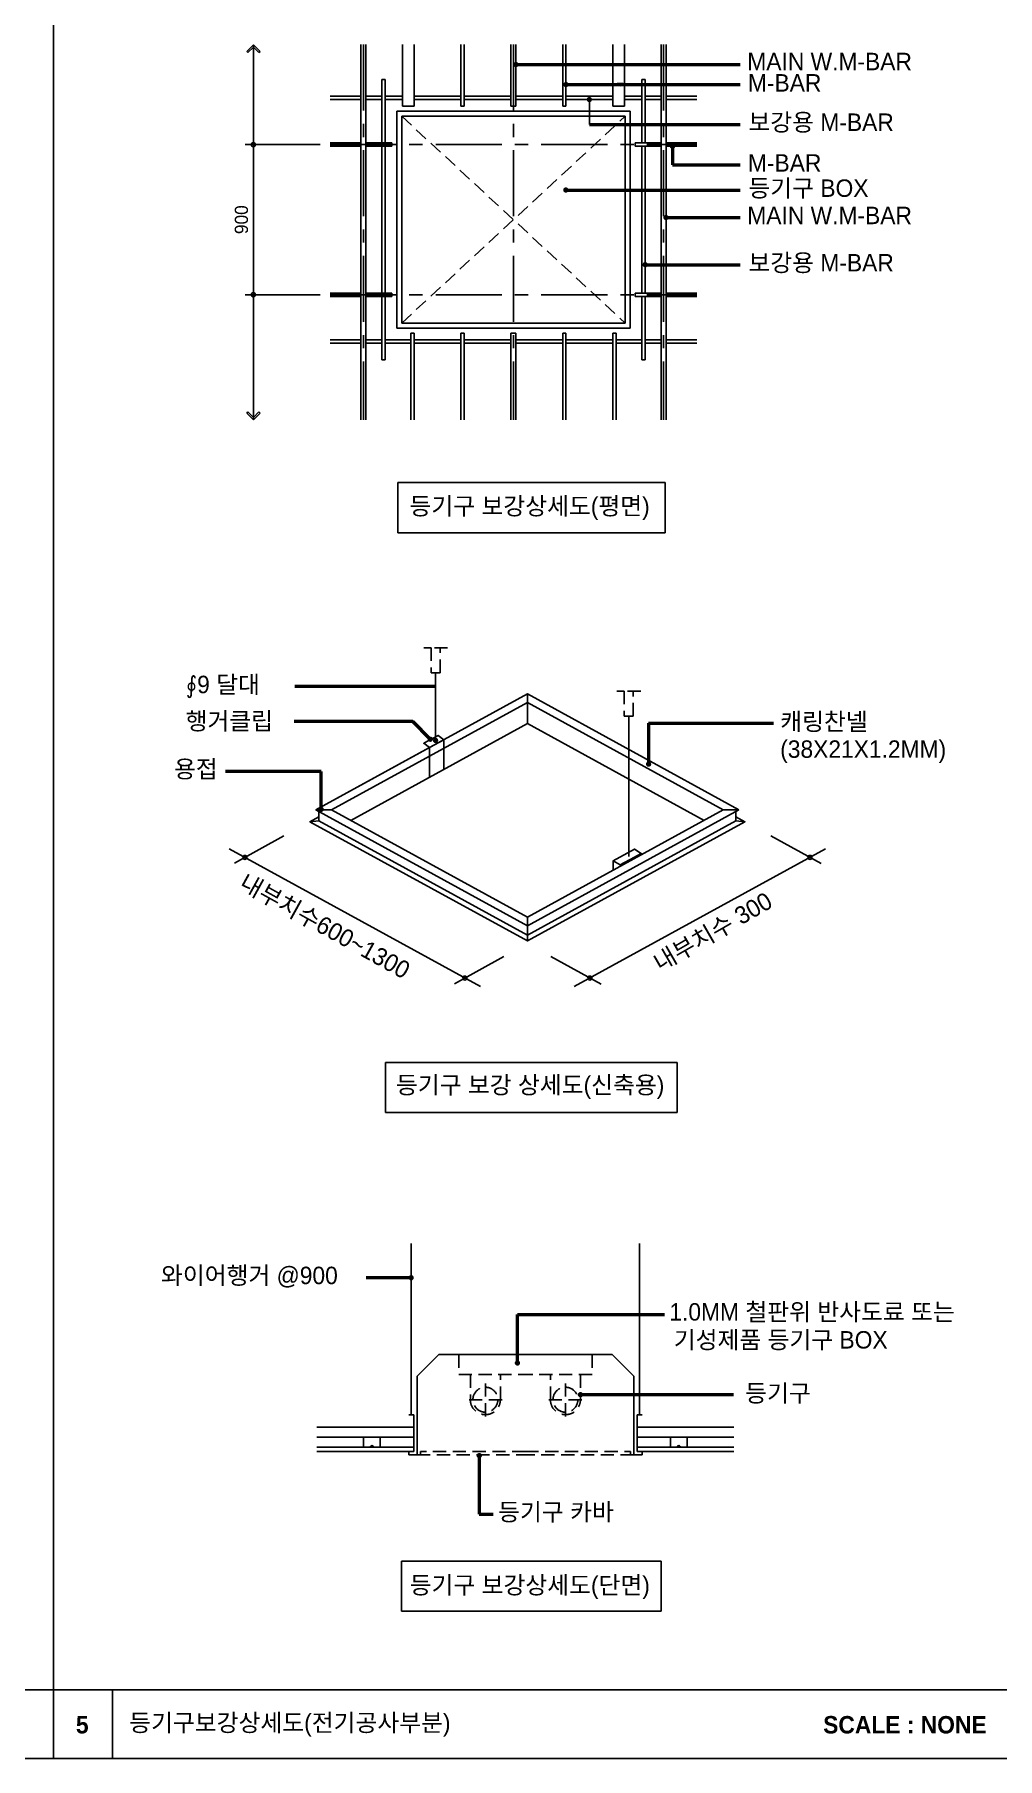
# Model space of a CAD drawing. Header units: millimetres. Extents: x 34525826 to 34533676, y -18662964 to -18657514.
# Drawn here: x 34527600 to 34529423, y -18662964 to -18659700 of the extents above; entities that cross this region are included whole.
import ezdxf
from ezdxf.enums import TextEntityAlignment as Align

# ---------------------------------------------------------------- set-up
doc = ezdxf.new("R2010")
doc.units = ezdxf.units.MM
doc.header["$LTSCALE"] = 100
doc.header["$MEASUREMENT"] = 0
doc.linetypes.add('CENTER', pattern=[2, 1.25, -0.25, 0.25, -0.25])
doc.linetypes.add('HIDDEN', pattern=[0.375, 0.25, -0.125])
doc.layers.get('DEFPOINTS').update_dxf_attribs({"color": 124})
for name, color, linetype in [('3', 3, 'Continuous'), ('3TEX', 3, 'Continuous'), ('7', 3, 'Continuous'), ('7DIM', 9, 'Continuous'), ('9', 9, 'Continuous'), ('CENT', 1, 'CENTER'), ('DIM', 7, 'Continuous'), ('ELE1', 3, 'Continuous'), ('HIDL', 1, 'HIDDEN'), ('MISC', 6, 'Continuous'), ('SY', 1, 'Continuous'), ('TEX', 3, 'Continuous')]:
    doc.layers.add(name, color=color, linetype=linetype)
doc.styles.add('1', font='')
doc.styles.add('나눔고딕', font='')
doc.styles.get('1').set_extended_font_data('Dotum')
doc.styles.get('나눔고딕').set_extended_font_data('Dotum')
doc.dimstyles.new('DIM1', dxfattribs={"dimtxt": 3.5, "dimasz": 0.8, "dimexe": 1, "dimexo": 3, "dimgap": 1, "dimtad": 1, "dimdec": 0, "dimzin": 1, "dimlunit": 6, "dimtxsty": '나눔고딕', "dimblk": 'DIMDOT', "dimcen": 1, "dimclrd": 256, "dimclre": 256, "dimclrt": 3, "dimadec": 0, "dimazin": 0, "dimtfac": 1, "dimtdec": 0, "dimtix": 1, "dimtmove": 2, "dimatfit": 3, "dimldrblk": 'DIMDOT', "dimfxl": 0, "dimtolj": 1, "dimarcsym": 0})

# ---------------------------------------------------------------- blocks, each defined once
blk = doc.blocks.new('DIMDOT')
blk.add_line((-2, 0), (2, 0))
blk.add_circle((0, 0), 0.5)
blk = doc.blocks.new('*D2')
at = {"layer": '7DIM', "lineweight": -2}
for p, q in [((34528110.4, -18659908.9), (34528004.1, -18659908.9)), ((34528014.1, -18660185), (34528014.1, -18659916.9)), ((34528110.4, -18660193), (34528004.1, -18660193))]:
    blk.add_line(p, q, dxfattribs=at)
at = {"layer": 'DEFPOINTS', "color": 0}
for p in [(34528014.1, -18659908.9), (34528140.4, -18659908.9), (34528140.4, -18660193)]:
    blk.add_point(p, dxfattribs=at)
at = {"layer": '7DIM', "lineweight": -2, "xscale": 8, "yscale": 8, "zscale": 8}
for p, rotation in [((34528014.1, -18659908.9), 90), ((34528014.1, -18660193), 270)]:
    blk.add_blockref('DIMDOT', p, dxfattribs=dict(at, rotation=rotation))
at = {"layer": '7DIM', "color": 3, "insert": (34527991.6, -18660050.9), "char_height": 25, "attachment_point": 5, "rotation": 90, "style": '나눔고딕'}
blk.add_mtext('\\A1;900', dxfattribs=at)

msp = doc.modelspace()

# ---------------------------------------------------------------- linework, layer by layer
at = {"layer": '3', "linetype": 'Continuous'}
for p, q in [((34528324, -18662240.4), (34528365, -18662199.3)), ((34528365, -18662199.3), (34528529.2, -18662199.3)), ((34528693.4, -18662199.3), (34528529.2, -18662199.3)), ((34528734.4, -18662240.4), (34528693.4, -18662199.3)), ((34528324, -18662388.8), (34528324, -18662240.4)), ((34528734.4, -18662388.8), (34528734.4, -18662240.4)), ((34528308.2, -18662313), (34528317.7, -18662313)), ((34528317.7, -18662313), (34528317.7, -18662382.5)), ((34528740.7, -18662313), (34528740.7, -18662382.5)), ((34528750.2, -18662313), (34528740.7, -18662313)), ((34528238.7, -18662355.6), (34528222.9, -18662355.6)), ((34528222.9, -18662355.6), (34528222.9, -18662374.6)), ((34528254.5, -18662355.6), (34528238.7, -18662355.6)), ((34528254.5, -18662374.6), (34528254.5, -18662355.6)), ((34528803.9, -18662355.6), (34528819.6, -18662355.6)), ((34528803.9, -18662374.6), (34528803.9, -18662355.6)), ((34528819.6, -18662355.6), (34528835.4, -18662355.6)), ((34528835.4, -18662355.6), (34528835.4, -18662374.6)), ((34528222.9, -18662374.6), (34528235.6, -18662374.6)), ((34528241.9, -18662374.6), (34528254.5, -18662374.6)), ((34528308.2, -18662382.5), (34528308.2, -18662388.8)), ((34528317.7, -18662382.5), (34528308.2, -18662382.5)), ((34528308.2, -18662388.8), (34528324, -18662388.8)), ((34528330.3, -18662388.8), (34528324, -18662388.8)), ((34528330.3, -18662382.5), (34528330.3, -18662388.8)), ((34528728.1, -18662382.5), (34528728.1, -18662388.8)), ((34528728.1, -18662388.8), (34528734.4, -18662388.8)), ((34528750.2, -18662388.8), (34528734.4, -18662388.8)), ((34528740.7, -18662382.5), (34528750.2, -18662382.5)), ((34528750.2, -18662382.5), (34528750.2, -18662388.8)), ((34528816.5, -18662374.6), (34528803.9, -18662374.6)), ((34528835.4, -18662374.6), (34528822.8, -18662374.6))]:
    msp.add_line(p, q, dxfattribs=at)
for centre in [(34528238.7, -18662374.6), (34528819.6, -18662374.6)]:
    msp.add_ellipse(centre, major_axis=(2.23, 2.23), ratio=1, start_param=5.497787, end_param=8.63938, dxfattribs=at)
at = {"layer": '7'}
for p, q in [((34528014.1, -18659719.8), (34528001.5, -18659732.4)), ((34528001.5, -18659732.4), (34528003.7, -18659734.6)), ((34528003.7, -18659734.6), (34528014.1, -18659724.2)), ((34528026.8, -18659732.4), (34528014.1, -18659719.8)), ((34528014.1, -18659724.2), (34528024.5, -18659734.6)), ((34528024.5, -18659734.6), (34528026.8, -18659732.4)), ((34528217.8, -18659719.4), (34528217.8, -18660429.8)), ((34528227.2, -18659719.4), (34528227.2, -18660429.8)), ((34528786.1, -18659719.4), (34528786.1, -18660429.8)), ((34528795.5, -18659719.4), (34528795.5, -18660429.8)), ((34528285.7, -18659845.7), (34528285.7, -18660256.2)), ((34528727.7, -18659845.7), (34528285.7, -18659845.7)), ((34528650.3, -18659823.6), (34528650.3, -18659871)), ((34528727.7, -18660256.2), (34528727.7, -18659845.7)), ((34528295.1, -18659855.2), (34528295.1, -18660246.7)), ((34528718.2, -18659855.2), (34528295.1, -18659855.2)), ((34528718.2, -18660246.7), (34528718.2, -18659855.2)), ((34528140.4, -18659908.9), (34527998.3, -18659908.9)), ((34528140.4, -18660193), (34527998.3, -18660193)), ((34528285.7, -18660256.2), (34528727.7, -18660256.2)), ((34528295.1, -18660246.7), (34528718.2, -18660246.7)), ((34528001.5, -18660417.2), (34528003.7, -18660414.9)), ((34528014.1, -18660429.8), (34528001.5, -18660417.2)), ((34528003.7, -18660414.9), (34528014.1, -18660425.3)), ((34528014.1, -18660425.3), (34528024.5, -18660414.9)), ((34528026.8, -18660417.2), (34528014.1, -18660429.8)), ((34528024.5, -18660414.9), (34528026.8, -18660417.2)), ((34528359.1, -18661036.7), (34528359.1, -18660908.6)), ((34528724.8, -18661256.4), (34528724.8, -18660990.8)), ((34528312.9, -18662313), (34528312.9, -18661988.9)), ((34528745.4, -18662313), (34528745.4, -18661988.9)), ((34528134.5, -18662374.6), (34528317.7, -18662374.6)), ((34528134.5, -18662382.5), (34528317.7, -18662382.5)), ((34528923.8, -18662374.6), (34528740.7, -18662374.6)), ((34528923.8, -18662382.5), (34528740.7, -18662382.5))]:
    msp.add_line(p, q, dxfattribs=at)
for centre, start_param, end_param in [((34528708.7, -18659816.3), 0.3318, 1.238996), ((34528708.7, -18659774.2), 3.473393, 4.380589)]:
    msp.add_ellipse(centre, major_axis=(16.6, 16.6), ratio=1, start_param=start_param, end_param=end_param, dxfattribs=at)
at = {"layer": '7DIM'}
msp.add_line((34528014.1, -18659719.8), (34528014.1, -18660429.8), dxfattribs=at)
at = {"layer": '9'}
for p, q in [((34527635.6, -18662963.9), (34527635.6, -18657513.9)), ((34528287.4, -18660548.6), (34528287.4, -18660643.4)), ((34528793.8, -18660548.6), (34528287.4, -18660548.6)), ((34528793.8, -18660548.6), (34528793.8, -18660643.4)), ((34528287.4, -18660643.4), (34528793.8, -18660643.4)), ((34528264.5, -18661646.4), (34528264.5, -18661741.1)), ((34528816.8, -18661646.4), (34528264.5, -18661646.4)), ((34528816.8, -18661646.4), (34528816.8, -18661741.1)), ((34528264.5, -18661741.1), (34528816.8, -18661741.1)), ((34528294.9, -18662590.5), (34528294.9, -18662685.2)), ((34528786.3, -18662590.5), (34528294.9, -18662590.5)), ((34528786.3, -18662590.5), (34528786.3, -18662685.2)), ((34528294.9, -18662685.2), (34528786.3, -18662685.2)), ((34533065.6, -18662833.9), (34525825.6, -18662833.9)), ((34527747.6, -18662963.9), (34527747.6, -18662833.9)), ((34525825.6, -18662963.9), (34533065.6, -18662963.9))]:
    msp.add_line(p, q, dxfattribs=at)
at = {"layer": 'CENT'}
for p, q in [((34528222.5, -18659719.4), (34528222.5, -18660429.8)), ((34528506.7, -18659719.4), (34528506.7, -18660429.8)), ((34528790.8, -18659719.4), (34528790.8, -18660429.8)), ((34528159.4, -18659908.9), (34528853.9, -18659908.9)), ((34528159.4, -18660193), (34528853.9, -18660193))]:
    msp.add_line(p, q, dxfattribs=at)
at = {"layer": 'DIM'}
for p, q in [((34528071.9, -18661217.5), (34527978.3, -18661268.7)), ((34528994.1, -18661217.5), (34529089.4, -18661269.7)), ((34528444.3, -18661502.6), (34527968.4, -18661241.8)), ((34528621.7, -18661502.6), (34529097.6, -18661241.8)), ((34528395.1, -18661497.2), (34528488.6, -18661445.9)), ((34528672.7, -18661498.1), (34528577.4, -18661445.9))]:
    msp.add_line(p, q, dxfattribs=at)
for centre in [(34527998, -18661258), (34529068, -18661258), (34528414.7, -18661486.4), (34528651.3, -18661486.4)]:
    msp.add_circle(centre, 3.79, dxfattribs=at)
at = {"layer": 'ELE1'}
for p, q in [((34528296.7, -18659719.4), (34528296.7, -18659836.3)), ((34528318.8, -18659836.3), (34528318.8, -18659719.4)), ((34528407.2, -18659719.4), (34528407.2, -18659836.3)), ((34528413.5, -18659836.3), (34528413.5, -18659719.4)), ((34528501.9, -18659719.4), (34528501.9, -18659836.3)), ((34528511.4, -18659836.3), (34528511.4, -18659719.4)), ((34528599.8, -18659836.3), (34528599.8, -18659719.4)), ((34528606.1, -18659719.4), (34528606.1, -18659836.3)), ((34528694.5, -18659836.3), (34528694.5, -18659719.4)), ((34528716.6, -18659719.4), (34528716.6, -18659836.3)), ((34528257.2, -18659785.7), (34528263.6, -18659785.7)), ((34528257.2, -18659905.7), (34528257.2, -18659785.7)), ((34528263.6, -18659785.7), (34528263.6, -18659905.7)), ((34528756.1, -18659785.7), (34528749.8, -18659785.7)), ((34528749.8, -18659785.7), (34528749.8, -18659905.7)), ((34528756.1, -18659905.7), (34528756.1, -18659785.7)), ((34528159.4, -18659817.3), (34528217.8, -18659817.3)), ((34528159.4, -18659823.6), (34528217.8, -18659823.6)), ((34528227.2, -18659817.3), (34528257.2, -18659817.3)), ((34528227.2, -18659823.6), (34528257.2, -18659823.6)), ((34528263.6, -18659817.3), (34528296.7, -18659817.3)), ((34528263.6, -18659823.6), (34528296.7, -18659823.6)), ((34528296.7, -18659836.3), (34528318.8, -18659836.3)), ((34528318.8, -18659817.3), (34528407.2, -18659817.3)), ((34528318.8, -18659823.6), (34528407.2, -18659823.6)), ((34528407.2, -18659836.3), (34528413.5, -18659836.3)), ((34528413.5, -18659817.3), (34528501.9, -18659817.3)), ((34528413.5, -18659823.6), (34528501.9, -18659823.6)), ((34528501.9, -18659836.3), (34528511.4, -18659836.3)), ((34528599.8, -18659817.3), (34528511.4, -18659817.3)), ((34528599.8, -18659823.6), (34528511.4, -18659823.6)), ((34528606.1, -18659836.3), (34528599.8, -18659836.3)), ((34528694.5, -18659817.3), (34528606.1, -18659817.3)), ((34528694.5, -18659823.6), (34528606.1, -18659823.6)), ((34528716.6, -18659836.3), (34528694.5, -18659836.3)), ((34528749.8, -18659817.3), (34528716.6, -18659817.3)), ((34528749.8, -18659823.6), (34528716.6, -18659823.6)), ((34528786.1, -18659817.3), (34528756.1, -18659817.3)), ((34528786.1, -18659823.6), (34528756.1, -18659823.6)), ((34528853.9, -18659817.3), (34528795.5, -18659817.3)), ((34528853.9, -18659823.6), (34528795.5, -18659823.6)), ((34528159.4, -18659905.7), (34528217.8, -18659905.7)), ((34528159.4, -18659912), (34528217.8, -18659912)), ((34528276.2, -18659905.7), (34528227.2, -18659905.7)), ((34528227.2, -18659912), (34528276.2, -18659912)), ((34528257.2, -18659912), (34528257.2, -18660189.9)), ((34528263.6, -18659912), (34528263.6, -18660189.9)), ((34528276.2, -18659912), (34528276.2, -18659905.7)), ((34528737.1, -18659905.7), (34528786.1, -18659905.7)), ((34528737.1, -18659912), (34528737.1, -18659905.7)), ((34528786.1, -18659912), (34528737.1, -18659912)), ((34528749.8, -18659912), (34528749.8, -18660189.9)), ((34528756.1, -18659912), (34528756.1, -18660189.9)), ((34528853.9, -18659905.7), (34528795.5, -18659905.7)), ((34528853.9, -18659912), (34528795.5, -18659912)), ((34528159.4, -18660189.9), (34528217.8, -18660189.9)), ((34528159.4, -18660196.2), (34528217.8, -18660196.2)), ((34528227.2, -18660189.9), (34528276.2, -18660189.9)), ((34528276.2, -18660196.2), (34528227.2, -18660196.2)), ((34528257.2, -18660196.2), (34528257.2, -18660316.1)), ((34528263.6, -18660316.1), (34528263.6, -18660196.2)), ((34528276.2, -18660189.9), (34528276.2, -18660196.2)), ((34528737.1, -18660189.9), (34528737.1, -18660196.2)), ((34528786.1, -18660189.9), (34528737.1, -18660189.9)), ((34528737.1, -18660196.2), (34528786.1, -18660196.2)), ((34528749.8, -18660316.1), (34528749.8, -18660196.2)), ((34528756.1, -18660196.2), (34528756.1, -18660316.1)), ((34528853.9, -18660189.9), (34528795.5, -18660189.9)), ((34528853.9, -18660196.2), (34528795.5, -18660196.2)), ((34528312.5, -18660265.6), (34528318.8, -18660265.6)), ((34528312.5, -18660429.8), (34528312.5, -18660265.6)), ((34528318.8, -18660265.6), (34528318.8, -18660429.8)), ((34528407.2, -18660265.6), (34528413.5, -18660265.6)), ((34528407.2, -18660429.8), (34528407.2, -18660265.6)), ((34528413.5, -18660265.6), (34528413.5, -18660429.8)), ((34528501.9, -18660265.6), (34528511.4, -18660265.6)), ((34528501.9, -18660429.8), (34528501.9, -18660265.6)), ((34528511.4, -18660265.6), (34528511.4, -18660429.8)), ((34528606.1, -18660265.6), (34528599.8, -18660265.6)), ((34528599.8, -18660265.6), (34528599.8, -18660429.8)), ((34528606.1, -18660429.8), (34528606.1, -18660265.6)), ((34528700.8, -18660265.6), (34528694.5, -18660265.6)), ((34528694.5, -18660265.6), (34528694.5, -18660429.8)), ((34528700.8, -18660429.8), (34528700.8, -18660265.6)), ((34528159.4, -18660278.3), (34528217.8, -18660278.3)), ((34528159.4, -18660284.6), (34528217.8, -18660284.6)), ((34528227.2, -18660278.3), (34528257.2, -18660278.3)), ((34528227.2, -18660284.6), (34528257.2, -18660284.6)), ((34528263.6, -18660278.3), (34528312.5, -18660278.3)), ((34528263.6, -18660284.6), (34528312.5, -18660284.6)), ((34528318.8, -18660278.3), (34528407.2, -18660278.3)), ((34528318.8, -18660284.6), (34528407.2, -18660284.6)), ((34528413.5, -18660278.3), (34528501.9, -18660278.3)), ((34528413.5, -18660284.6), (34528501.9, -18660284.6)), ((34528599.8, -18660278.3), (34528511.4, -18660278.3)), ((34528599.8, -18660284.6), (34528511.4, -18660284.6)), ((34528694.5, -18660278.3), (34528606.1, -18660278.3)), ((34528694.5, -18660284.6), (34528606.1, -18660284.6)), ((34528749.8, -18660278.3), (34528700.8, -18660278.3)), ((34528749.8, -18660284.6), (34528700.8, -18660284.6)), ((34528786.1, -18660278.3), (34528756.1, -18660278.3)), ((34528786.1, -18660284.6), (34528756.1, -18660284.6)), ((34528853.9, -18660278.3), (34528795.5, -18660278.3)), ((34528853.9, -18660284.6), (34528795.5, -18660284.6)), ((34528257.2, -18660316.1), (34528263.6, -18660316.1)), ((34528756.1, -18660316.1), (34528749.8, -18660316.1)), ((34528347.9, -18661050.2), (34528132.6, -18661168.2)), ((34528347.9, -18661066.4), (34528162.1, -18661168.2)), ((34528162.1, -18661168.2), (34528132.6, -18661168.2)), ((34528903.9, -18661168.2), (34528933.4, -18661168.2)), ((34528134.5, -18662336.7), (34528317.7, -18662336.7)), ((34528134.5, -18662355.6), (34528317.7, -18662355.6)), ((34528923.8, -18662336.7), (34528740.7, -18662336.7)), ((34528923.8, -18662355.6), (34528740.7, -18662355.6))]:
    msp.add_line(p, q, dxfattribs=at)
for points in [[(34528933.4, -18661168.2), (34528533, -18660948.7), (34528132.6, -18661168.2), (34528533, -18661387.7)], [(34528903.9, -18661168.2), (34528533, -18660964.9), (34528162.1, -18661168.2), (34528533, -18661371.5)]]:
    msp.add_lwpolyline(points, close=True, dxfattribs=at)
for points in [[(34528533, -18660948.7), (34528533, -18660964.9), (34528533, -18661004.8)], [(34528867.5, -18661188.2), (34528533, -18661004.8), (34528198.5, -18661188.2)], [(34528138.1, -18661181.1), (34528121.1, -18661190.5), (34528138.1, -18661188.9), (34528121.1, -18661190.5), (34528533, -18661416.2), (34528533, -18661405.4), (34528533, -18661416.2), (34528944.9, -18661190.5), (34528927.9, -18661188.9), (34528944.9, -18661190.5), (34528927.9, -18661181.1)], [(34528927.9, -18661171.3), (34528927.9, -18661188.9), (34528533, -18661405.4), (34528138.1, -18661188.9), (34528138.1, -18661171.3)], [(34528533, -18661371.5), (34528533, -18661387.7), (34528533, -18661405.4)]]:
    msp.add_lwpolyline(points, dxfattribs=at)
at = {"layer": 'HIDL'}
for p, q in [((34528295.1, -18659855.2), (34528718.2, -18660246.7)), ((34528295.1, -18660246.7), (34528718.2, -18659855.2)), ((34528402.9, -18662199.3), (34528402.9, -18662237.2)), ((34528655.5, -18662199.3), (34528655.5, -18662237.2)), ((34528402.9, -18662237.2), (34528529.2, -18662237.2)), ((34528425, -18662237.2), (34528425, -18662284.6)), ((34528453.4, -18662316.2), (34528453.4, -18662253)), ((34528481.8, -18662284.6), (34528481.8, -18662237.2)), ((34528655.5, -18662237.2), (34528529.2, -18662237.2)), ((34528576.5, -18662284.6), (34528576.5, -18662237.2)), ((34528605, -18662316.2), (34528605, -18662253)), ((34528633.4, -18662237.2), (34528633.4, -18662284.6)), ((34528485, -18662284.6), (34528421.8, -18662284.6)), ((34528573.4, -18662284.6), (34528636.5, -18662284.6)), ((34528324, -18662388.8), (34528529.2, -18662388.8)), ((34528529.2, -18662382.5), (34528330.3, -18662382.5)), ((34528529.2, -18662382.5), (34528728.1, -18662382.5)), ((34528734.4, -18662388.8), (34528529.2, -18662388.8))]:
    msp.add_line(p, q, dxfattribs=at)
for points in [[(34528336.8, -18660861.1), (34528350.5, -18660861.1), (34528350.5, -18660908.6), (34528367.6, -18660908.6), (34528367.6, -18660861.1), (34528381.9, -18660861.1), (34528336.8, -18660861.1)], [(34528702.5, -18660943.3), (34528716.3, -18660943.3), (34528716.3, -18660990.8), (34528733.3, -18660990.8), (34528733.3, -18660943.3), (34528747.6, -18660943.3), (34528702.5, -18660943.3)]]:
    msp.add_lwpolyline(points, dxfattribs=at)
for centre, major_axis, start_param, end_param in [((34528453.4, -18662284.6), (-16.7, 16.7), 3.926991, 10.210176), ((34528605, -18662284.6), (-16.7, 16.7), 3.926991, 10.210176), ((34528453.4, -18662284.6), (20.1, 20.1), 2.356194, 5.497787), ((34528605, -18662284.6), (20.1, 20.1), 2.356194, 5.497787)]:
    msp.add_ellipse(centre, major_axis=major_axis, ratio=1, start_param=start_param, end_param=end_param, dxfattribs=at)
at = {"layer": 'MISC'}
for points in [[(34528347.9, -18661106.3), (34528347.9, -18661050.2), (34528336.7, -18661042.1), (34528363.9, -18661027.2), (34528375, -18661035.3), (34528347.9, -18661050.2), (34528375, -18661035.3), (34528375, -18661091.5)], [(34528695.7, -18661282.4), (34528695.7, -18661264.3), (34528735.9, -18661242.4), (34528748.6, -18661250.5), (34528735.9, -18661257.4), (34528735.9, -18661260.3), (34528735.9, -18661257.4), (34528708.4, -18661272.4), (34528695.7, -18661264.3)]]:
    msp.add_lwpolyline(points, dxfattribs=at)
at = {"layer": 'SY', "lineweight": 50}
for p, q in [((34528511.1, -18659757.3), (34528935.6, -18659757.3)), ((34528605.8, -18659795.2), (34528935.6, -18659795.2)), ((34528650.3, -18659871), (34528935.6, -18659871)), ((34528807.8, -18659912), (34528807.8, -18659946.8)), ((34528807.8, -18659946.8), (34528935.6, -18659946.8)), ((34528605.8, -18659994.8), (34528935.6, -18659994.8)), ((34528795.5, -18660046.9), (34528935.6, -18660046.9)), ((34528756.1, -18660136.2), (34528935.6, -18660136.2)), ((34528359.3, -18660934.8), (34528092.5, -18660934.8)), ((34528315.8, -18661001), (34528091.3, -18661001)), ((34528349.1, -18661034.4), (34528315.8, -18661001)), ((34528762.5, -18661003.8), (34528999.2, -18661003.8)), ((34528762.5, -18661003.8), (34528762.5, -18661081.5)), ((34528142.5, -18661095.7), (34527961.6, -18661095.7)), ((34528142.5, -18661168.2), (34528142.5, -18661095.7)), ((34528313.6, -18662053.8), (34528227.5, -18662053.8)), ((34528514.1, -18662123.6), (34528792.4, -18662123.6)), ((34528514.1, -18662215.2), (34528514.1, -18662123.6)), ((34528633.4, -18662275.1), (34528923.5, -18662275.1)), ((34528441.9, -18662390.4), (34528441.9, -18662501.1)), ((34528441.9, -18662501.1), (34528468.5, -18662501.1))]:
    msp.add_line(p, q, dxfattribs=at)
at = {"layer": 'SY', "ltscale": 0.05, "const_width": 5}
for points in [[(34528508.9, -18659757.3, -1), (34528513.9, -18659757.3, -1)], [(34528603.6, -18659795.2, -1), (34528608.6, -18659795.2, -1)], [(34528647.8, -18659823.6, -1), (34528652.8, -18659823.6, -1)], [(34528805.3, -18659912, -1), (34528810.3, -18659912, -1)], [(34528603.3, -18659994.8, -1), (34528608.3, -18659994.8, -1)], [(34528793, -18660046.9, -1), (34528798, -18660046.9, -1)], [(34528753.6, -18660136.2, -1), (34528758.6, -18660136.2, -1)], [(34528346.6, -18661034.4, -1), (34528351.6, -18661034.4, -1)], [(34528356.6, -18661036.7, -1), (34528361.6, -18661036.7, -1)], [(34528760, -18661081.5, -1), (34528765, -18661081.5, -1)], [(34528140, -18661167.1, -1), (34528145, -18661167.1, -1)], [(34528310.4, -18662053.8, -1), (34528315.4, -18662053.8, -1)], [(34528511.6, -18662215.2, -1), (34528516.6, -18662215.2, -1)], [(34528630.9, -18662275.1, -1), (34528635.9, -18662275.1, -1)], [(34528439.4, -18662390.4, -1), (34528444.4, -18662390.4, -1)]]:
    msp.add_lwpolyline(points, format="xyb", close=True, dxfattribs=at)

# ---------------------------------------------------------------- texts
at = {"layer": '3TEX', "color": 3, "lineweight": 50, "style": '1'}
msp.add_text('등기구보강상세도(전기공사부분)', height=33, dxfattribs=at).set_placement((34527779, -18662922.5), align=Align.BOTTOM_LEFT)
at = {"layer": '3TEX', "color": 3, "lineweight": 50, "char_height": 33, "attachment_point": 5, "style": '1'}
for s, insert, width in [('{\\fGulim|b1|i0|c129|p50;5}', (34527690.1, -18662900.2), 72), ('{\\fGulim|b1|i0|c129|p50;SCALE : NONE}', (34529247.8, -18662900.2), 403.136)]:
    msp.add_mtext(s, dxfattribs=dict(at, insert=insert, width=width))
at = {"layer": 'TEX', "linetype": 'Continuous', "style": '1'}
for s, p in [('MAIN W.M-BAR', (34528949.4, -18659768)), ('M-BAR', (34528950.6, -18659808.4)), ('보강용 M-BAR', (34528951.5, -18659882.9)), ('M-BAR', (34528950.6, -18659960)), ('등기구 BOX', (34528951.5, -18660007.7)), ('MAIN W.M-BAR', (34528949.4, -18660059.4)), ('보강용 M-BAR', (34528951.5, -18660148.9)), ('등기구 보강상세도(평면)', (34528309.8, -18660609.5)), ('∮9 달대 ', (34527886.4, -18660947.2)), ('행거클립', (34527885.7, -18661016.5)), ('캐링찬넬', (34529011.7, -18661017.5)), ('(38X21X1.2MM)', (34529011.7, -18661069.6)), ('용접', (34527863.8, -18661107.2)), ('등기구 보강 상세도(신축용)', (34528284.1, -18661705.3)), ('와이어행거 @900', (34527839.1, -18662065.9)), ('1.0MM 철판위 반사도료 또는 ', (34528801.8, -18662134.9)), ('기성제품 등기구 BOX', (34528810.1, -18662187.8)), ('등기구 ', (34528945.4, -18662288.8)), ('등기구 카바 ', (34528477.6, -18662513.6)), ('등기구 보강상세도(단면)', (34528310.1, -18662652.1))]:
    msp.add_text(s, height=33, dxfattribs=at).set_placement(p)
for s, rotation, p in [('내부치수600~1300', 330.9909, (34527984.6, -18661315.3)), ('내부치수 300', 29.9413, (34528783.8, -18661475.3))]:
    msp.add_text(s, height=33, rotation=rotation, dxfattribs=at).set_placement(p)

# ---------------------------------------------------------------- dimensions: what is measured, and where the dimension line sits
at = {"layer": '7DIM'}
dim = msp.add_linear_dim(base=(34528014.1, -18659908.9), p1=(34528140.4, -18660193), p2=(34528140.4, -18659908.9), angle=90, text='900', dimstyle='DIM1', override={"dimscale": 10, "dimtxt": 2.5}, dxfattribs=at)
dim.commit()
dim.dimension.update_dxf_attribs({"geometry": '*D2', "text_midpoint": (34527991.6, -18660050.9)})

doc.saveas('drawing.dxf')
